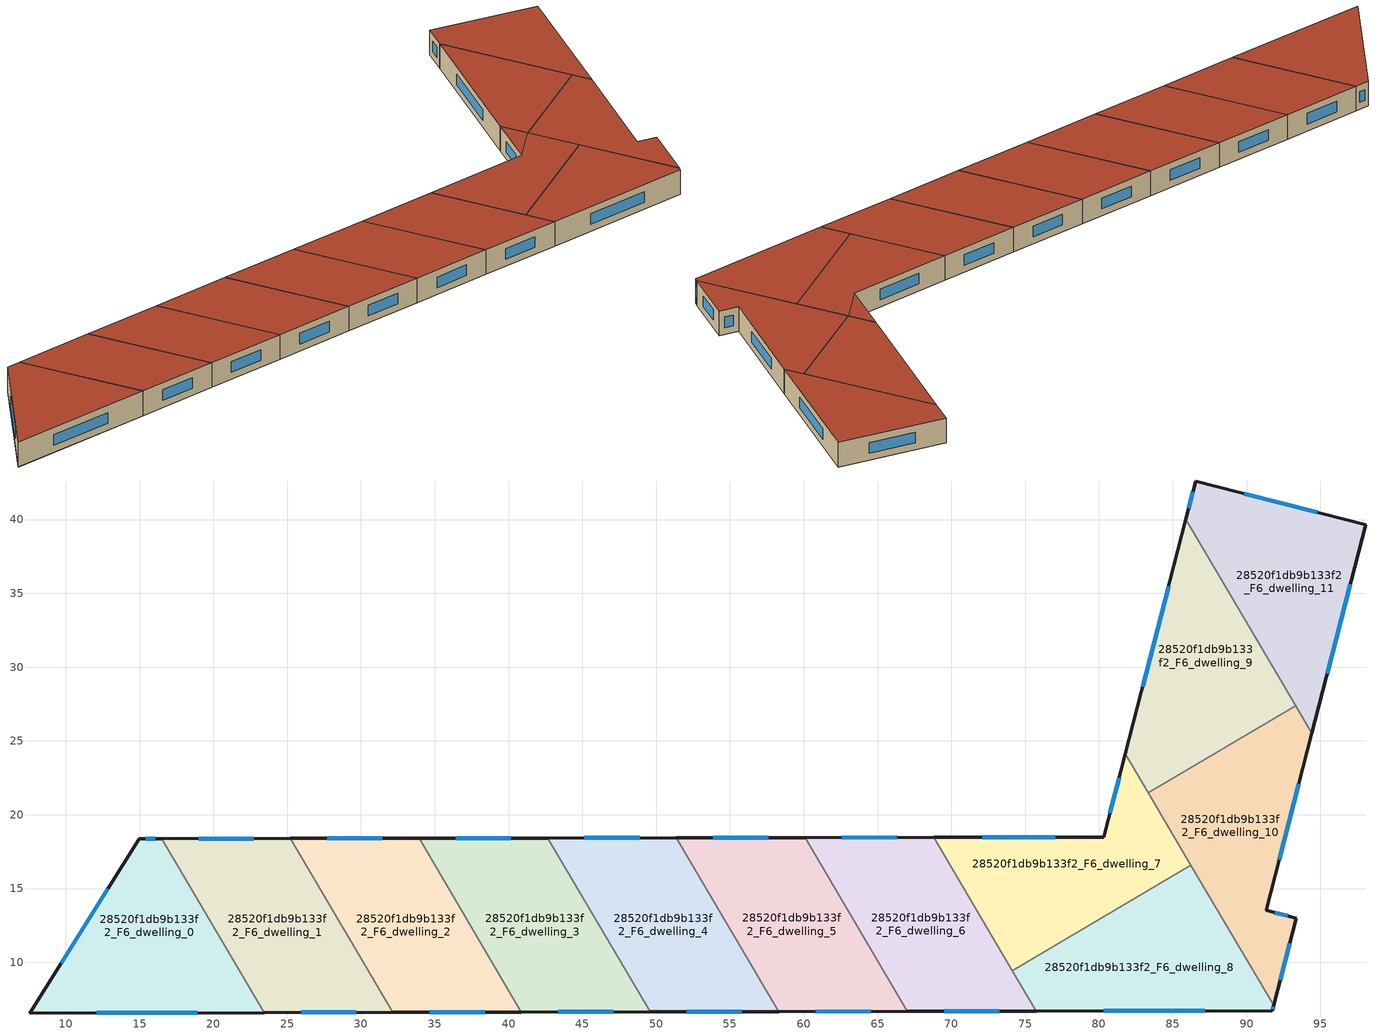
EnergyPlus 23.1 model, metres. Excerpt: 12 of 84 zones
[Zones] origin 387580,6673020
28520f1db9b133f2_F6_dwelling_0
 floor to 28520f1db9b133f2_F5_dwelling_0 (EU_floor_Construction): 16.51,18.38 23.45,6.6 7.57,6.57 14.98,18.38 z18
 wall outside (EU_wall_Construction): 16.51,18.38 14.98,18.38 7.57,6.57 23.45,6.6 z18:21
 wall to 28520f1db9b133f2_F6_dwelling_1 (EU_wall_Construction): 23.45,6.6 16.51,18.38 z18:21
 window (EU_Window_Construction): 12.11,6.58 18.91,6.59 / 12.86,15 9.68,9.94 / 16.07,18.38 15.42,18.38 z18.86:20.14
 roof outside (EU_roof_Construction): 23.45,6.6 16.51,18.38 14.98,18.38 7.57,6.57 z21
28520f1db9b133f2_F6_dwelling_1
 floor to 28520f1db9b133f2_F5_dwelling_1 (EU_floor_Construction): 25.22,18.39 32.16,6.62 23.45,6.6 16.51,18.38 z18
 wall outside (EU_wall_Construction): 23.45,6.6 32.16,6.62 / 25.22,18.39 16.51,18.38 z18:21
 wall to 28520f1db9b133f2_F6_dwelling_2 (EU_wall_Construction): 32.16,6.62 25.22,18.39 z18:21
 window (EU_Window_Construction): 25.94,6.6 29.68,6.61 / 22.73,18.39 19,18.38 z18.86:20.14
 roof outside (EU_roof_Construction): 32.16,6.62 25.22,18.39 16.51,18.38 23.45,6.6 z21
28520f1db9b133f2_F6_dwelling_10
 floor to 28520f1db9b133f2_F5_dwelling_10 (EU_floor_Construction): 93.33,27.37 94.42,25.52 91.32,13.52 93.36,12.99 91.83,7.08 83.35,21.49 z18
 wall outside (EU_wall_Construction): 91.84,7.08 93.36,12.99 91.32,13.52 94.42,25.52 z18:21
 wall to 28520f1db9b133f2_F6_dwelling_9 (EU_wall_Construction): 93.33,27.37 83.34,21.49 z18:21
 wall to 28520f1db9b133f2_F6_dwelling_11 (EU_wall_Construction): 94.42,25.52 93.33,27.37 z18:21
 wall to 28520f1db9b133f2_F6_dwelling_8 (EU_wall_Construction): 86.24,16.58 91.84,7.08 z18:21
 wall to 28520f1db9b133f2_F6_dwelling_7 (EU_wall_Construction): 83.35,21.49 86.24,16.58 z18:21
 window (EU_Window_Construction): 92.21,16.95 93.54,22.09 / 92.78,13.14 91.9,13.37 / 92.27,8.77 92.92,11.3 z18.86:20.14
 roof outside (EU_roof_Construction): 91.83,7.08 93.36,12.99 91.32,13.52 94.42,25.52 93.33,27.37 83.35,21.49 z21
28520f1db9b133f2_F6_dwelling_11
 floor to 28520f1db9b133f2_F5_dwelling_11 (EU_floor_Construction): 98.07,39.65 94.42,25.52 85.89,40.01 86.56,42.61 z18
 wall outside (EU_wall_Construction): 94.42,25.52 98.07,39.65 86.56,42.61 85.89,40.01 z18:21
 wall to 28520f1db9b133f2_F6_dwelling_9 (EU_wall_Construction): 85.89,40.01 93.33,27.37 z18:21
 window (EU_Window_Construction): 86.37,41.87 86.08,40.75 / 94.78,40.49 89.85,41.77 / 95.46,29.56 97.03,35.61 z18.86:20.14
 roof outside (EU_roof_Construction): 94.42,25.52 98.07,39.65 86.56,42.61 85.89,40.01 z21
28520f1db9b133f2_F6_dwelling_2
 floor to 28520f1db9b133f2_F5_dwelling_2 (EU_floor_Construction): 33.94,18.41 40.88,6.63 32.16,6.62 25.22,18.39 z18
 wall outside (EU_wall_Construction): 32.16,6.62 40.88,6.63 / 33.94,18.41 25.22,18.39 z18:21
 wall to 28520f1db9b133f2_F6_dwelling_3 (EU_wall_Construction): 40.88,6.63 33.94,18.41 z18:21
 window (EU_Window_Construction): 34.65,6.62 38.39,6.63 / 31.45,18.4 27.71,18.4 z18.86:20.14
 roof outside (EU_roof_Construction): 40.88,6.63 33.94,18.41 25.22,18.39 32.16,6.62 z21
28520f1db9b133f2_F6_dwelling_3
 floor to 28520f1db9b133f2_F5_dwelling_3 (EU_floor_Construction): 42.65,18.42 49.59,6.65 40.88,6.63 33.94,18.41 z18
 wall outside (EU_wall_Construction): 40.88,6.63 49.59,6.65 / 42.65,18.42 33.94,18.41 z18:21
 wall to 28520f1db9b133f2_F6_dwelling_4 (EU_wall_Construction): 49.59,6.65 42.65,18.42 z18:21
 window (EU_Window_Construction): 43.37,6.64 47.1,6.64 / 40.16,18.42 36.43,18.41 z18.86:20.14
 roof outside (EU_roof_Construction): 49.59,6.65 42.65,18.42 33.94,18.41 40.88,6.63 z21
28520f1db9b133f2_F6_dwelling_4
 floor to 28520f1db9b133f2_F5_dwelling_4 (EU_floor_Construction): 51.37,18.44 58.31,6.66 49.59,6.65 42.65,18.42 z18
 wall outside (EU_wall_Construction): 49.59,6.65 58.31,6.66 / 51.37,18.44 42.65,18.42 z18:21
 wall to 28520f1db9b133f2_F6_dwelling_5 (EU_wall_Construction): 58.31,6.66 51.37,18.44 z18:21
 window (EU_Window_Construction): 52.08,6.65 55.82,6.66 / 48.88,18.43 45.14,18.43 z18.86:20.14
 roof outside (EU_roof_Construction): 58.31,6.66 51.37,18.44 42.65,18.42 49.59,6.65 z21
28520f1db9b133f2_F6_dwelling_5
 floor to 28520f1db9b133f2_F5_dwelling_5 (EU_floor_Construction): 60.09,18.45 67.02,6.68 58.31,6.66 51.37,18.44 z18
 wall outside (EU_wall_Construction): 58.31,6.66 67.02,6.68 / 60.09,18.45 51.37,18.44 z18:21
 wall to 28520f1db9b133f2_F6_dwelling_6 (EU_wall_Construction): 67.02,6.68 60.09,18.45 z18:21
 window (EU_Window_Construction): 60.8,6.67 64.53,6.68 / 57.6,18.45 53.86,18.44 z18.86:20.14
 roof outside (EU_roof_Construction): 67.02,6.68 60.09,18.45 51.37,18.44 58.31,6.66 z21
28520f1db9b133f2_F6_dwelling_6
 floor to 28520f1db9b133f2_F5_dwelling_6 (EU_floor_Construction): 68.81,18.47 75.74,6.7 67.02,6.68 60.09,18.45 z18
 wall outside (EU_wall_Construction): 67.02,6.68 75.74,6.7 / 68.81,18.47 60.09,18.45 z18:21
 wall to 28520f1db9b133f2_F6_dwelling_7 (EU_wall_Construction): 74.13,9.44 68.81,18.47 z18:21
 wall to 28520f1db9b133f2_F6_dwelling_8 (EU_wall_Construction): 75.74,6.7 74.13,9.44 z18:21
 window (EU_Window_Construction): 69.52,6.69 73.25,6.69 / 66.32,18.46 62.58,18.46 z18.86:20.14
 roof outside (EU_roof_Construction): 75.74,6.7 68.81,18.47 60.09,18.45 67.02,6.68 z21
28520f1db9b133f2_F6_dwelling_7
 floor to 28520f1db9b133f2_F5_dwelling_7 (EU_floor_Construction): 83.34,21.49 86.24,16.58 74.13,9.44 68.81,18.47 80.33,18.49 z18; 81.79,24.13 83.34,21.49 80.33,18.49 z18
 wall outside (EU_wall_Construction): 81.79,24.13 80.33,18.49 68.81,18.47 z18:21
 wall to 28520f1db9b133f2_F6_dwelling_8 (EU_wall_Construction): 74.13,9.44 86.24,16.58 z18:21
 wall to 28520f1db9b133f2_F6_dwelling_9 (EU_wall_Construction): 83.35,21.49 81.79,24.13 z18:21
 window (EU_Window_Construction): 81.37,22.52 80.75,20.1 / 77.04,18.48 72.1,18.47 z18.86:20.14
 roof outside (EU_roof_Construction): 86.24,16.58 83.34,21.49 80.33,18.49 68.81,18.47 74.13,9.44 z21; 83.34,21.49 81.79,24.13 80.33,18.49 z21
28520f1db9b133f2_F6_dwelling_8
 floor to 28520f1db9b133f2_F5_dwelling_8 (EU_floor_Construction): 86.24,16.58 91.83,7.08 91.74,6.73 75.74,6.7 74.13,9.44 z18
 wall outside (EU_wall_Construction): 75.74,6.7 91.74,6.73 91.84,7.08 z18:21
 window (EU_Window_Construction): 91.77,6.83 91.81,6.98 / 80.31,6.71 87.17,6.72 z18.86:20.14
 roof outside (EU_roof_Construction): 91.74,6.73 91.84,7.08 86.24,16.58 74.13,9.44 75.74,6.7 z21
28520f1db9b133f2_F6_dwelling_9
 floor to 28520f1db9b133f2_F5_dwelling_9 (EU_floor_Construction): 85.89,40.01 93.33,27.37 83.35,21.49 81.79,24.13 z18
 wall outside (EU_wall_Construction): 85.89,40.01 81.79,24.13 z18:21
 window (EU_Window_Construction): 84.72,35.47 82.96,28.67 z18.86:20.14
 roof outside (EU_roof_Construction): 93.33,27.37 85.89,40.01 81.79,24.13 83.35,21.49 z21
[Building]
EU S2 Campaign: North Axis=0; Terrain=City; Solar Distribution=FullExterior
[Site:Location]
Helsinki-Vantaa.AP: Latitude=60.317; Longitude=24.963; Time Zone=2; Elevation=54.6
[SizingPeriod:WeatherFileDays]
AnnualSizingPeriod: Begin Month=1; Begin Day of Month=1; End Month=12; End Day of Month=31; Day of Week for Start Day=Monday; Use Weather File Daylight Saving Period=No; Use Weather File Rain and Snow Indicators=No
[MATERIAL]
EU_InternalMass_Material: Roughness=MediumRough; Thickness=0.1; Conductivity=1; Density=1800; Specific Heat=900; Thermal Absorptance=0.9; Solar Absorptance=0.7; Visible Absorptance=0.7
[MATERIAL:NOMASS] Roughness=MediumRough; Thermal Absorptance=0.9; Solar Absorptance=0.7; Visible Absorptance=0.7
Name | Thermal Resistance
EU_wall_NoMass | 5.91765
EU_roof_NoMass | 11.1778
EU_floor_NoMass | 6.2875
[WINDOWMATERIAL:SIMPLEGLAZINGSYSTEM]
EU_Window_SimpleGlazing: UFactor=0.994035; Solar Heat Gain Coefficient=0.7; Visible Transmittance=0.7
[CONSTRUCTION]
EU_wall_Construction: EU_wall_NoMass
EU_roof_Construction: EU_roof_NoMass
EU_floor_Construction: EU_floor_NoMass
EU_Window_Construction: EU_Window_SimpleGlazing
EU_InternalMass_Construction: EU_InternalMass_Material
[ZONE] Type=1; Multiplier=1; Ceiling Height=autocalculate; Floor Area=autocalculate; Part of Total Floor Area=Yes
Name | Volume
28520f1db9b133f2_F6_dwelling_0 | 308.186
28520f1db9b133f2_F6_dwelling_1 | 308.237
28520f1db9b133f2_F6_dwelling_10 | 308.182
28520f1db9b133f2_F6_dwelling_11 | 308.208
28520f1db9b133f2_F6_dwelling_2 | 308.159
28520f1db9b133f2_F6_dwelling_3 | 308.235
28520f1db9b133f2_F6_dwelling_4 | 308.178
28520f1db9b133f2_F6_dwelling_5 | 308.2
28520f1db9b133f2_F6_dwelling_6 | 308.213
28520f1db9b133f2_F6_dwelling_7 | 308.196
28520f1db9b133f2_F6_dwelling_8 | 308.18
28520f1db9b133f2_F6_dwelling_9 | 308.191
[INTERNALMASS] Construction=EU_InternalMass_Construction
Name | Zone or ZoneList | Surface Area
28520f1db9b133f2_F6_dwelling_0_EU_InternalMass | 28520f1db9b133f2_F6_dwelling_0 | 102.729
28520f1db9b133f2_F6_dwelling_1_EU_InternalMass | 28520f1db9b133f2_F6_dwelling_1 | 102.745
28520f1db9b133f2_F6_dwelling_2_EU_InternalMass | 28520f1db9b133f2_F6_dwelling_2 | 102.72
28520f1db9b133f2_F6_dwelling_3_EU_InternalMass | 28520f1db9b133f2_F6_dwelling_3 | 102.745
28520f1db9b133f2_F6_dwelling_4_EU_InternalMass | 28520f1db9b133f2_F6_dwelling_4 | 102.726
28520f1db9b133f2_F6_dwelling_5_EU_InternalMass | 28520f1db9b133f2_F6_dwelling_5 | 102.733
28520f1db9b133f2_F6_dwelling_6_EU_InternalMass | 28520f1db9b133f2_F6_dwelling_6 | 102.738
28520f1db9b133f2_F6_dwelling_7_EU_InternalMass | 28520f1db9b133f2_F6_dwelling_7 | 102.731
28520f1db9b133f2_F6_dwelling_8_EU_InternalMass | 28520f1db9b133f2_F6_dwelling_8 | 102.73
28520f1db9b133f2_F6_dwelling_9_EU_InternalMass | 28520f1db9b133f2_F6_dwelling_9 | 102.737
28520f1db9b133f2_F6_dwelling_10_EU_InternalMass | 28520f1db9b133f2_F6_dwelling_10 | 102.731
28520f1db9b133f2_F6_dwelling_11_EU_InternalMass | 28520f1db9b133f2_F6_dwelling_11 | 102.736
[OTHEREQUIPMENT] Fuel Type=Electricity; Design Level Calculation Method=Watts/Area; Power per Zone Floor Area=1; Fraction Latent=0; Fraction Radiant=0; Fraction Lost=0; Carbon Dioxide Generation Rate=0; EndUse Subcategory=EU_Step8_InternalGains
Name | Zone or ZoneList or Space or SpaceList | Schedule
EU_Step8_InternalGain_28520f1db9b133f2_F6_dwelling_0_f000 | 28520f1db9b133f2_F6_dwelling_0 | EU_Step8_GainSchedule_28520f1db9b133f2_F6_dwelling_0_f000
EU_Step8_InternalGain_28520f1db9b133f2_F6_dwelling_1_f000 | 28520f1db9b133f2_F6_dwelling_1 | EU_Step8_GainSchedule_28520f1db9b133f2_F6_dwelling_1_f000
EU_Step8_InternalGain_28520f1db9b133f2_F6_dwelling_2_f000 | 28520f1db9b133f2_F6_dwelling_2 | EU_Step8_GainSchedule_28520f1db9b133f2_F6_dwelling_2_f000
EU_Step8_InternalGain_28520f1db9b133f2_F6_dwelling_3_f000 | 28520f1db9b133f2_F6_dwelling_3 | EU_Step8_GainSchedule_28520f1db9b133f2_F6_dwelling_3_f000
EU_Step8_InternalGain_28520f1db9b133f2_F6_dwelling_4_f000 | 28520f1db9b133f2_F6_dwelling_4 | EU_Step8_GainSchedule_28520f1db9b133f2_F6_dwelling_4_f000
EU_Step8_InternalGain_28520f1db9b133f2_F6_dwelling_5_f000 | 28520f1db9b133f2_F6_dwelling_5 | EU_Step8_GainSchedule_28520f1db9b133f2_F6_dwelling_5_f000
EU_Step8_InternalGain_28520f1db9b133f2_F6_dwelling_6_f000 | 28520f1db9b133f2_F6_dwelling_6 | EU_Step8_GainSchedule_28520f1db9b133f2_F6_dwelling_6_f000
EU_Step8_InternalGain_28520f1db9b133f2_F6_dwelling_7_f000 | 28520f1db9b133f2_F6_dwelling_7 | EU_Step8_GainSchedule_28520f1db9b133f2_F6_dwelling_7_f000
EU_Step8_InternalGain_28520f1db9b133f2_F6_dwelling_8_f000 | 28520f1db9b133f2_F6_dwelling_8 | EU_Step8_GainSchedule_28520f1db9b133f2_F6_dwelling_8_f000
EU_Step8_InternalGain_28520f1db9b133f2_F6_dwelling_9_f000 | 28520f1db9b133f2_F6_dwelling_9 | EU_Step8_GainSchedule_28520f1db9b133f2_F6_dwelling_9_f000
EU_Step8_InternalGain_28520f1db9b133f2_F6_dwelling_10_f000 | 28520f1db9b133f2_F6_dwelling_10 | EU_Step8_GainSchedule_28520f1db9b133f2_F6_dwelling_10_f000
EU_Step8_InternalGain_28520f1db9b133f2_F6_dwelling_11_f000 | 28520f1db9b133f2_F6_dwelling_11 | EU_Step8_GainSchedule_28520f1db9b133f2_F6_dwelling_11_f000
[ZONEVENTILATION:DESIGNFLOWRATE] Schedule=EU_AlwaysOn; Design Flow Rate Calculation Method=AirChanges/Hour; Air Changes per Hour=0.596421; Ventilation Type=Natural; Fan Pressure Rise=0; Fan Total Efficiency=1; Constant Term Coefficient=1; Temperature Term Coefficient=0; Velocity Term Coefficient=0; Velocity Squared Term Coefficient=0; Minimum Indoor Temperature=-100; Maximum Indoor Temperature=100; Delta Temperature=-100; Minimum Outdoor Temperature=-100; Maximum Outdoor Temperature=100; Maximum Wind Speed=40
Name | Zone or ZoneList or Space or SpaceList
EU_ConstantAir_28520f1db9b133f2_F6_dwelling_0 | 28520f1db9b133f2_F6_dwelling_0
EU_ConstantAir_28520f1db9b133f2_F6_dwelling_1 | 28520f1db9b133f2_F6_dwelling_1
EU_ConstantAir_28520f1db9b133f2_F6_dwelling_2 | 28520f1db9b133f2_F6_dwelling_2
EU_ConstantAir_28520f1db9b133f2_F6_dwelling_3 | 28520f1db9b133f2_F6_dwelling_3
EU_ConstantAir_28520f1db9b133f2_F6_dwelling_4 | 28520f1db9b133f2_F6_dwelling_4
EU_ConstantAir_28520f1db9b133f2_F6_dwelling_5 | 28520f1db9b133f2_F6_dwelling_5
EU_ConstantAir_28520f1db9b133f2_F6_dwelling_6 | 28520f1db9b133f2_F6_dwelling_6
EU_ConstantAir_28520f1db9b133f2_F6_dwelling_7 | 28520f1db9b133f2_F6_dwelling_7
EU_ConstantAir_28520f1db9b133f2_F6_dwelling_8 | 28520f1db9b133f2_F6_dwelling_8
EU_ConstantAir_28520f1db9b133f2_F6_dwelling_9 | 28520f1db9b133f2_F6_dwelling_9
EU_ConstantAir_28520f1db9b133f2_F6_dwelling_10 | 28520f1db9b133f2_F6_dwelling_10
EU_ConstantAir_28520f1db9b133f2_F6_dwelling_11 | 28520f1db9b133f2_F6_dwelling_11
[HVACTEMPLATE:THERMOSTAT] Constant Heating Setpoint=20; Constant Cooling Setpoint=50
EU_HeatOnly_28520f1db9b133f2_F0_dwelling_0; EU_HeatOnly_28520f1db9b133f2_F0_dwelling_1; EU_HeatOnly_28520f1db9b133f2_F0_dwelling_2; EU_HeatOnly_28520f1db9b133f2_F0_dwelling_3; EU_HeatOnly_28520f1db9b133f2_F0_dwelling_4; EU_HeatOnly_28520f1db9b133f2_F0_dwelling_5; EU_HeatOnly_28520f1db9b133f2_F0_dwelling_6; EU_HeatOnly_28520f1db9b133f2_F0_dwelling_7; EU_HeatOnly_28520f1db9b133f2_F0_dwelling_8; EU_HeatOnly_28520f1db9b133f2_F0_dwelling_9; EU_HeatOnly_28520f1db9b133f2_F0_dwelling_10; EU_HeatOnly_28520f1db9b133f2_F0_dwelling_11; EU_HeatOnly_28520f1db9b133f2_F1_dwelling_0; EU_HeatOnly_28520f1db9b133f2_F1_dwelling_1; EU_HeatOnly_28520f1db9b133f2_F1_dwelling_2; EU_HeatOnly_28520f1db9b133f2_F1_dwelling_3; EU_HeatOnly_28520f1db9b133f2_F1_dwelling_4; EU_HeatOnly_28520f1db9b133f2_F1_dwelling_5; EU_HeatOnly_28520f1db9b133f2_F1_dwelling_6; EU_HeatOnly_28520f1db9b133f2_F1_dwelling_7; EU_HeatOnly_28520f1db9b133f2_F1_dwelling_8; EU_HeatOnly_28520f1db9b133f2_F1_dwelling_9; EU_HeatOnly_28520f1db9b133f2_F1_dwelling_10; EU_HeatOnly_28520f1db9b133f2_F1_dwelling_11; EU_HeatOnly_28520f1db9b133f2_F2_dwelling_0; EU_HeatOnly_28520f1db9b133f2_F2_dwelling_1; EU_HeatOnly_28520f1db9b133f2_F2_dwelling_2; EU_HeatOnly_28520f1db9b133f2_F2_dwelling_3; EU_HeatOnly_28520f1db9b133f2_F2_dwelling_4; EU_HeatOnly_28520f1db9b133f2_F2_dwelling_5; EU_HeatOnly_28520f1db9b133f2_F2_dwelling_6; EU_HeatOnly_28520f1db9b133f2_F2_dwelling_7; EU_HeatOnly_28520f1db9b133f2_F2_dwelling_8; EU_HeatOnly_28520f1db9b133f2_F2_dwelling_9; EU_HeatOnly_28520f1db9b133f2_F2_dwelling_10; EU_HeatOnly_28520f1db9b133f2_F2_dwelling_11; EU_HeatOnly_28520f1db9b133f2_F3_dwelling_0; EU_HeatOnly_28520f1db9b133f2_F3_dwelling_1; EU_HeatOnly_28520f1db9b133f2_F3_dwelling_2; EU_HeatOnly_28520f1db9b133f2_F3_dwelling_3; EU_HeatOnly_28520f1db9b133f2_F3_dwelling_4; EU_HeatOnly_28520f1db9b133f2_F3_dwelling_5; EU_HeatOnly_28520f1db9b133f2_F3_dwelling_6; EU_HeatOnly_28520f1db9b133f2_F3_dwelling_7; EU_HeatOnly_28520f1db9b133f2_F3_dwelling_8; EU_HeatOnly_28520f1db9b133f2_F3_dwelling_9; EU_HeatOnly_28520f1db9b133f2_F3_dwelling_10; EU_HeatOnly_28520f1db9b133f2_F3_dwelling_11; EU_HeatOnly_28520f1db9b133f2_F4_dwelling_0; EU_HeatOnly_28520f1db9b133f2_F4_dwelling_1; EU_HeatOnly_28520f1db9b133f2_F4_dwelling_2; EU_HeatOnly_28520f1db9b133f2_F4_dwelling_3; EU_HeatOnly_28520f1db9b133f2_F4_dwelling_4; EU_HeatOnly_28520f1db9b133f2_F4_dwelling_5; EU_HeatOnly_28520f1db9b133f2_F4_dwelling_6; EU_HeatOnly_28520f1db9b133f2_F4_dwelling_7; EU_HeatOnly_28520f1db9b133f2_F4_dwelling_8; EU_HeatOnly_28520f1db9b133f2_F4_dwelling_9; EU_HeatOnly_28520f1db9b133f2_F4_dwelling_10; EU_HeatOnly_28520f1db9b133f2_F4_dwelling_11; EU_HeatOnly_28520f1db9b133f2_F5_dwelling_0; EU_HeatOnly_28520f1db9b133f2_F5_dwelling_1; EU_HeatOnly_28520f1db9b133f2_F5_dwelling_2; EU_HeatOnly_28520f1db9b133f2_F5_dwelling_3; EU_HeatOnly_28520f1db9b133f2_F5_dwelling_4; EU_HeatOnly_28520f1db9b133f2_F5_dwelling_5; EU_HeatOnly_28520f1db9b133f2_F5_dwelling_6; EU_HeatOnly_28520f1db9b133f2_F5_dwelling_7; EU_HeatOnly_28520f1db9b133f2_F5_dwelling_8; EU_HeatOnly_28520f1db9b133f2_F5_dwelling_9; EU_HeatOnly_28520f1db9b133f2_F5_dwelling_10; EU_HeatOnly_28520f1db9b133f2_F5_dwelling_11; EU_HeatOnly_28520f1db9b133f2_F6_dwelling_0; EU_HeatOnly_28520f1db9b133f2_F6_dwelling_1; EU_HeatOnly_28520f1db9b133f2_F6_dwelling_2; EU_HeatOnly_28520f1db9b133f2_F6_dwelling_3; EU_HeatOnly_28520f1db9b133f2_F6_dwelling_4; EU_HeatOnly_28520f1db9b133f2_F6_dwelling_5; EU_HeatOnly_28520f1db9b133f2_F6_dwelling_6; EU_HeatOnly_28520f1db9b133f2_F6_dwelling_7; EU_HeatOnly_28520f1db9b133f2_F6_dwelling_8; EU_HeatOnly_28520f1db9b133f2_F6_dwelling_9; EU_HeatOnly_28520f1db9b133f2_F6_dwelling_10; EU_HeatOnly_28520f1db9b133f2_F6_dwelling_11
[HVACTEMPLATE:ZONE:IDEALLOADSAIRSYSTEM] System Availability Schedule=EU_AlwaysOn; Maximum Heating Supply Air Temperature=50; Minimum Cooling Supply Air Temperature=13; Maximum Heating Supply Air Humidity Ratio=0.0156; Minimum Cooling Supply Air Humidity Ratio=0.0077; Heating Limit=NoLimit; Cooling Limit=NoLimit; Heating Availability Schedule=EU_AlwaysOn; Cooling Availability Schedule=EU_CoolingOff; Dehumidification Control Type=ConstantSensibleHeatRatio; Cooling Sensible Heat Ratio=0.7; Dehumidification Setpoint=60; Humidification Control Type=None; Humidification Setpoint=30; Outdoor Air Method=None; Outdoor Air Flow Rate per Person=0.00944; Outdoor Air Flow Rate per Zone Floor Area=0; Outdoor Air Flow Rate per Zone=0; Demand Controlled Ventilation Type=None; Outdoor Air Economizer Type=NoEconomizer; Heat Recovery Type=None; Sensible Heat Recovery Effectiveness=0.7; Latent Heat Recovery Effectiveness=0.65
Name | Template Thermostat
28520f1db9b133f2_F6_dwelling_0 | EU_HeatOnly_28520f1db9b133f2_F6_dwelling_0
28520f1db9b133f2_F6_dwelling_1 | EU_HeatOnly_28520f1db9b133f2_F6_dwelling_1
28520f1db9b133f2_F6_dwelling_2 | EU_HeatOnly_28520f1db9b133f2_F6_dwelling_2
28520f1db9b133f2_F6_dwelling_3 | EU_HeatOnly_28520f1db9b133f2_F6_dwelling_3
28520f1db9b133f2_F6_dwelling_4 | EU_HeatOnly_28520f1db9b133f2_F6_dwelling_4
28520f1db9b133f2_F6_dwelling_5 | EU_HeatOnly_28520f1db9b133f2_F6_dwelling_5
28520f1db9b133f2_F6_dwelling_6 | EU_HeatOnly_28520f1db9b133f2_F6_dwelling_6
28520f1db9b133f2_F6_dwelling_7 | EU_HeatOnly_28520f1db9b133f2_F6_dwelling_7
28520f1db9b133f2_F6_dwelling_8 | EU_HeatOnly_28520f1db9b133f2_F6_dwelling_8
28520f1db9b133f2_F6_dwelling_9 | EU_HeatOnly_28520f1db9b133f2_F6_dwelling_9
28520f1db9b133f2_F6_dwelling_10 | EU_HeatOnly_28520f1db9b133f2_F6_dwelling_10
28520f1db9b133f2_F6_dwelling_11 | EU_HeatOnly_28520f1db9b133f2_F6_dwelling_11
[SIZING:ZONE] Zone Cooling Design Supply Air Temperature Input Method=SupplyAirTemperature; Zone Cooling Design Supply Air Temperature=13; Zone Heating Design Supply Air Temperature Input Method=SupplyAirTemperature; Zone Heating Design Supply Air Temperature=50; Zone Cooling Design Supply Air Humidity Ratio=0.008; Zone Heating Design Supply Air Humidity Ratio=0.008; Cooling Design Air Flow Method=DesignDay; Cooling Design Air Flow Rate=0; Cooling Minimum Air Flow per Zone Floor Area=0.000762; Cooling Minimum Air Flow=0; Cooling Minimum Air Flow Fraction=0.2; Heating Design Air Flow Method=DesignDay; Heating Design Air Flow Rate=0; Heating Maximum Air Flow per Zone Floor Area=0.002032; Heating Maximum Air Flow=0.141576; Heating Maximum Air Flow Fraction=0.3; Account for Dedicated Outdoor Air System=No; Dedicated Outdoor Air System Control Strategy=NeutralSupplyAir; Dedicated Outdoor Air Low Setpoint Temperature for Design=autosize; Dedicated Outdoor Air High Setpoint Temperature for Design=autosize; Zone Load Sizing Method=Sensible Load Only No Latent Load; Zone Latent Cooling Design Supply Air Humidity Ratio Input Method=HumidityRatioDifference; Zone Cooling Design Supply Air Humidity Ratio Difference=0.005; Zone Latent Heating Design Supply Air Humidity Ratio Input Method=HumidityRatioDifference; Zone Humidification Design Supply Air Humidity Ratio Difference=0.005
28520f1db9b133f2_F6_dwelling_0; 28520f1db9b133f2_F6_dwelling_1; 28520f1db9b133f2_F6_dwelling_2; 28520f1db9b133f2_F6_dwelling_3; 28520f1db9b133f2_F6_dwelling_4; 28520f1db9b133f2_F6_dwelling_5; 28520f1db9b133f2_F6_dwelling_6; 28520f1db9b133f2_F6_dwelling_7; 28520f1db9b133f2_F6_dwelling_8; 28520f1db9b133f2_F6_dwelling_9; 28520f1db9b133f2_F6_dwelling_10; 28520f1db9b133f2_F6_dwelling_11
[SCHEDULE:CONSTANT]
Name | Hourly Value
EU_AlwaysOn | 1
EU_CoolingOff | 0
[SCHEDULE:FILE] Column Number=1; Rows to Skip at Top=0; Number of Hours of Data=8760; Column Separator=Comma; Interpolate to Timestep=No; Minutes per Item=60; Adjust Schedule for Daylight Savings=Yes
Name | File
EU_Step8_GainSchedule_28520f1db9b133f2_F6_dwelling_0_f000 | ../../schedules/28520f1db9b133f2/28520f1db9b133f2_F6_dwelling_0_f000_gain.csv
EU_Step8_GainSchedule_28520f1db9b133f2_F6_dwelling_1_f000 | ../../schedules/28520f1db9b133f2/28520f1db9b133f2_F6_dwelling_1_f000_gain.csv
EU_Step8_GainSchedule_28520f1db9b133f2_F6_dwelling_2_f000 | ../../schedules/28520f1db9b133f2/28520f1db9b133f2_F6_dwelling_2_f000_gain.csv
EU_Step8_GainSchedule_28520f1db9b133f2_F6_dwelling_3_f000 | ../../schedules/28520f1db9b133f2/28520f1db9b133f2_F6_dwelling_3_f000_gain.csv
EU_Step8_GainSchedule_28520f1db9b133f2_F6_dwelling_4_f000 | ../../schedules/28520f1db9b133f2/28520f1db9b133f2_F6_dwelling_4_f000_gain.csv
EU_Step8_GainSchedule_28520f1db9b133f2_F6_dwelling_5_f000 | ../../schedules/28520f1db9b133f2/28520f1db9b133f2_F6_dwelling_5_f000_gain.csv
EU_Step8_GainSchedule_28520f1db9b133f2_F6_dwelling_6_f000 | ../../schedules/28520f1db9b133f2/28520f1db9b133f2_F6_dwelling_6_f000_gain.csv
EU_Step8_GainSchedule_28520f1db9b133f2_F6_dwelling_7_f000 | ../../schedules/28520f1db9b133f2/28520f1db9b133f2_F6_dwelling_7_f000_gain.csv
EU_Step8_GainSchedule_28520f1db9b133f2_F6_dwelling_8_f000 | ../../schedules/28520f1db9b133f2/28520f1db9b133f2_F6_dwelling_8_f000_gain.csv
EU_Step8_GainSchedule_28520f1db9b133f2_F6_dwelling_9_f000 | ../../schedules/28520f1db9b133f2/28520f1db9b133f2_F6_dwelling_9_f000_gain.csv
EU_Step8_GainSchedule_28520f1db9b133f2_F6_dwelling_10_f000 | ../../schedules/28520f1db9b133f2/28520f1db9b133f2_F6_dwelling_10_f000_gain.csv
EU_Step8_GainSchedule_28520f1db9b133f2_F6_dwelling_11_f000 | ../../schedules/28520f1db9b133f2/28520f1db9b133f2_F6_dwelling_11_f000_gain.csv
